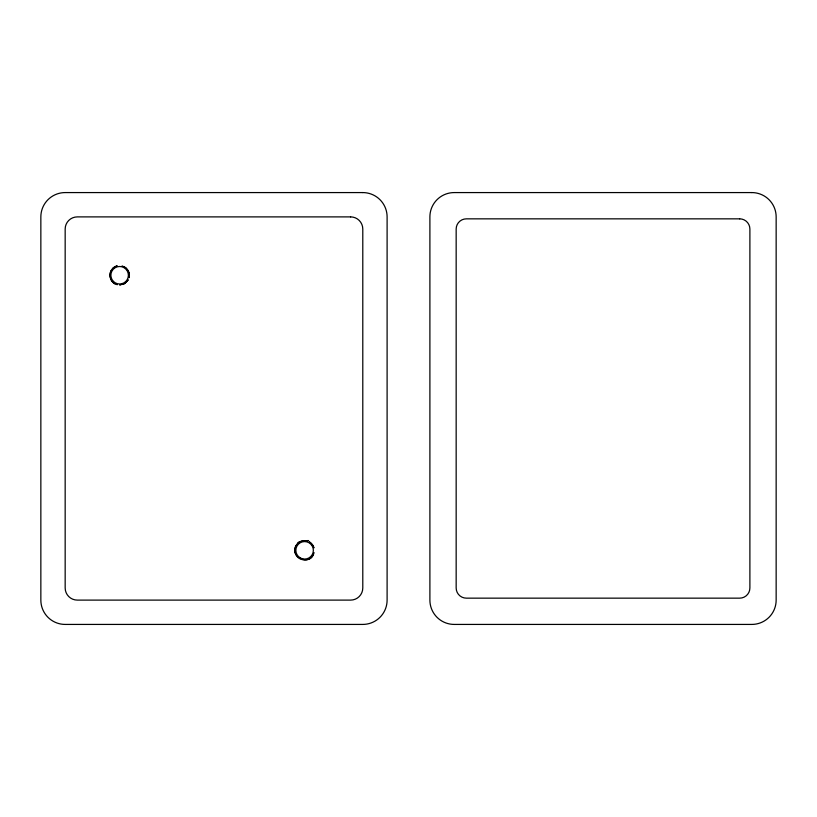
<?xml version="1.0" encoding="UTF-8"?>
<svg xmlns="http://www.w3.org/2000/svg" width="817" height="817" viewBox="0 0 817 817"><rect width="100%" height="100%" fill="white"/><g stroke="black" fill="none" stroke-linecap="round" stroke-linejoin="round"><path stroke-width="1.23" d="M314.065 552.598C310.256 568.193 286.532 555.223 297.562 543.622M117.127 265.882C107.67 267.986 107.885 282.805 117.352 284.704M111.235 270.407C108.498 274.931 110.326 281.314 114.983 283.795M128.177 279.894L124.705 283.55L119.629 284.949L124.48 283.652L128.034 280.098M313.156 554.968C309.469 562.433 297.327 561.146 295.284 553.078M297.756 543.468C296.847 539.955 319.304 540.394 302.106 540.956C297.071 542.212 293.885 547.86 295.243 552.833M112.583 268.548L116.872 265.923M122.141 265.882L126.329 268.201M309.255 541.783L312.911 545.245L313.973 547.819L311.471 543.468L309.459 541.926M124.48 266.853L127.932 270.172L128.963 272.5L128.994 277.76L128.994 272.745L126.492 268.395M362.789 192.577L65.166 192.577A24.316 24.316 0 0 0 40.85 216.893L40.85 600.107A24.316 24.316 0 0 0 65.166 624.423L362.789 624.423A24.316 24.316 0 0 0 387.105 600.107L387.105 216.893A24.316 24.316 0 0 0 362.789 192.577M751.834 192.577L454.211 192.577A24.316 24.316 0 0 0 429.895 216.893L429.895 600.107A24.316 24.316 0 0 0 454.211 624.423L751.834 624.423A24.316 24.316 0 0 0 776.15 600.107L776.15 216.893A24.316 24.316 0 0 0 751.834 192.577M350.626 216.893L77.319 216.893A12.153 12.153 0 0 0 65.166 229.056L65.166 587.944A12.153 12.153 0 0 0 77.319 600.107L350.626 600.107A12.153 12.153 0 0 0 362.789 587.944L362.789 229.056A12.153 12.153 0 0 0 350.626 216.893M739.681 218.844L466.374 218.844A10.213 10.213 0 0 0 456.162 229.056L456.162 587.944A10.213 10.213 0 0 0 466.374 598.156L739.681 598.156A10.213 10.213 0 0 0 749.894 587.944L749.894 229.056A10.213 10.213 0 0 0 739.681 218.844M113.44 281.436A8.752 8.752 0 0 0 128.085 277.514A8.752 8.752 0 0 0 117.362 266.791A8.752 8.752 0 0 0 113.44 281.436M300.237 557.909A8.752 8.752 0 0 0 313.36 550.321A8.752 8.752 0 0 0 300.237 542.743A8.752 8.752 0 0 0 300.237 557.909"/></g></svg>
